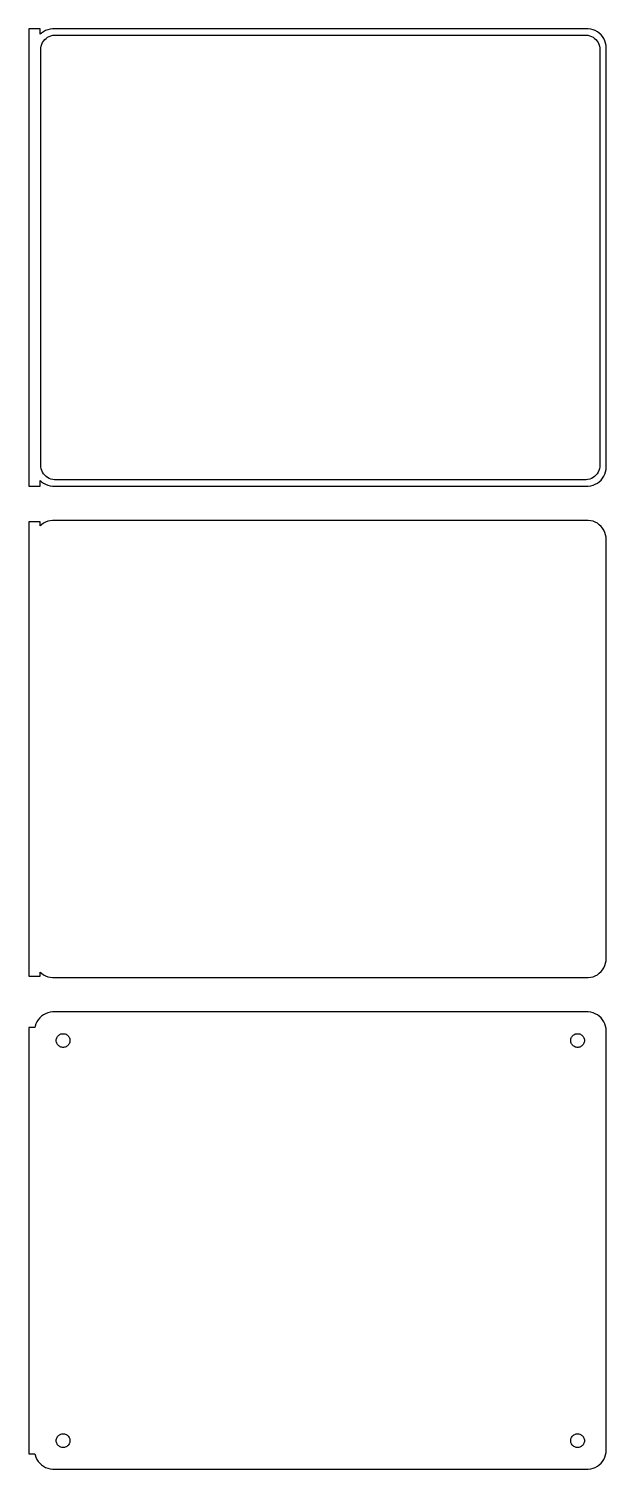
# Model space of a CAD drawing. Header units: metres. Extents: x -76 to 75, y 198 to 576.
import ezdxf

# ---------------------------------------------------------------- set-up
doc = ezdxf.new("R2010")
doc.units = ezdxf.units.M

msp = doc.modelspace()

# ---------------------------------------------------------------- linework, layer by layer
for p, q in [((-73.5, 575.99), (-76.5, 575.99)), ((-76.5, 575.99), (-76.5, 456.01)), ((-73.5, 574.559), (-73.5, 575.99)), ((-73.1871, 574.853), (-73.5, 574.559)), ((-72.6791, 575.222), (-73.1871, 574.853)), ((-72.1289, 575.524), (-72.6791, 575.222)), ((-71.5451, 575.755), (-72.1289, 575.524)), ((-70.9369, 575.911), (-71.5451, 575.755)), ((-70.3139, 575.99), (-70.9369, 575.911)), ((70.3139, 575.99), (-70.3139, 575.99)), ((70.9369, 575.911), (70.3139, 575.99)), ((71.5451, 575.755), (70.9369, 575.911)), ((72.1289, 575.524), (71.5451, 575.755)), ((72.6791, 575.222), (72.1289, 575.524)), ((73.1871, 574.853), (72.6791, 575.222)), ((73.6448, 574.423), (73.1871, 574.853)), ((-73.3726, 570.5), (-73.3421, 570.985)), ((-73.3421, 570.985), (-73.251, 571.463)), ((-73.251, 571.463), (-73.1007, 571.926)), ((-73.1007, 571.926), (-72.8936, 572.366)), ((-72.8936, 572.366), (-72.633, 572.776)), ((-72.633, 572.776), (-72.323, 573.151)), ((-72.323, 573.151), (-71.9685, 573.484)), ((-71.9685, 573.484), (-71.5751, 573.77)), ((-71.5751, 573.77), (-71.1489, 574.004)), ((-71.1489, 574.004), (-70.6967, 574.183)), ((-70.6967, 574.183), (-70.2256, 574.304)), ((-70.2256, 574.304), (-69.7432, 574.365)), ((-69.7432, 574.365), (69.7432, 574.365)), ((69.7432, 574.365), (70.2256, 574.304)), ((70.2256, 574.304), (70.6967, 574.183)), ((70.6967, 574.183), (71.1489, 574.004)), ((71.1489, 574.004), (71.5751, 573.77)), ((71.5751, 573.77), (71.9685, 573.484)), ((71.9685, 573.484), (72.323, 573.151)), ((72.323, 573.151), (72.633, 572.776)), ((72.633, 572.776), (72.8936, 572.366)), ((72.8936, 572.366), (73.1007, 571.926)), ((73.1007, 571.926), (73.251, 571.463)), ((73.251, 571.463), (73.3421, 570.985)), ((73.3421, 570.985), (73.3726, 570.5)), ((74.0451, 573.939), (73.6448, 574.423)), ((74.3815, 573.409), (74.0451, 573.939)), ((74.6489, 572.841), (74.3815, 573.409)), ((74.8429, 572.243), (74.6489, 572.841)), ((74.9606, 571.627), (74.8429, 572.243)), ((75, 571), (74.9606, 571.627)), ((75, 461), (75, 571)), ((-73.3726, 461.5), (-73.3726, 570.5)), ((73.3726, 570.5), (73.3726, 461.5)), ((-73.3421, 461.015), (-73.3726, 461.5)), ((73.3726, 461.5), (73.3421, 461.015)), ((-73.5, 457.441), (-73.1871, 457.147)), ((-73.5, 456.01), (-73.5, 457.441)), ((-73.251, 460.537), (-73.3421, 461.015)), ((-73.1007, 460.074), (-73.251, 460.537)), ((-72.8936, 459.634), (-73.1007, 460.074)), ((-72.633, 459.224), (-72.8936, 459.634)), ((-72.323, 458.849), (-72.633, 459.224)), ((-71.9685, 458.516), (-72.323, 458.849)), ((-71.5751, 458.23), (-71.9685, 458.516)), ((-71.1489, 457.996), (-71.5751, 458.23)), ((-70.6967, 457.817), (-71.1489, 457.996)), ((-70.2256, 457.696), (-70.6967, 457.817)), ((-69.7432, 457.635), (-70.2256, 457.696)), ((69.7432, 457.635), (-69.7432, 457.635)), ((70.2256, 457.696), (69.7432, 457.635)), ((70.6967, 457.817), (70.2256, 457.696)), ((71.1489, 457.996), (70.6967, 457.817)), ((71.5751, 458.23), (71.1489, 457.996)), ((71.9685, 458.516), (71.5751, 458.23)), ((72.323, 458.849), (71.9685, 458.516)), ((72.633, 459.224), (72.323, 458.849)), ((72.8936, 459.634), (72.633, 459.224)), ((73.1007, 460.074), (72.8936, 459.634)), ((73.251, 460.537), (73.1007, 460.074)), ((73.1871, 457.147), (73.6448, 457.577)), ((73.3421, 461.015), (73.251, 460.537)), ((73.6448, 457.577), (74.0451, 458.061)), ((74.0451, 458.061), (74.3815, 458.591)), ((74.3815, 458.591), (74.6489, 459.159)), ((74.6489, 459.159), (74.8429, 459.757)), ((74.8429, 459.757), (74.9606, 460.373)), ((74.9606, 460.373), (75, 461)), ((-76.5, 456.01), (-73.5, 456.01)), ((-73.1871, 457.147), (-72.6791, 456.778)), ((-72.6791, 456.778), (-72.1289, 456.476)), ((-72.1289, 456.476), (-71.5451, 456.245)), ((-71.5451, 456.245), (-70.9369, 456.089)), ((-70.9369, 456.089), (-70.3139, 456.01)), ((-70.3139, 456.01), (70.3139, 456.01)), ((70.3139, 456.01), (70.9369, 456.089)), ((70.9369, 456.089), (71.5451, 456.245)), ((71.5451, 456.245), (72.1289, 456.476)), ((72.1289, 456.476), (72.6791, 456.778)), ((72.6791, 456.778), (73.1871, 457.147)), ((-73.5, 446.615), (-76.5, 446.615)), ((-76.5, 446.615), (-76.5, 327.385)), ((-73.5, 445.559), (-73.5, 446.615)), ((-72.6791, 446.222), (-73.1871, 445.853)), ((-72.1289, 446.524), (-72.6791, 446.222)), ((-71.5451, 446.755), (-72.1289, 446.524)), ((-70.9369, 446.911), (-71.5451, 446.755)), ((-70.3139, 446.99), (-70.9369, 446.911)), ((70.3139, 446.99), (-70.3139, 446.99)), ((70.9369, 446.911), (70.3139, 446.99)), ((71.5451, 446.755), (70.9369, 446.911)), ((72.1289, 446.524), (71.5451, 446.755)), ((72.6791, 446.222), (72.1289, 446.524)), ((73.1871, 445.853), (72.6791, 446.222)), ((-73.1871, 445.853), (-73.5, 445.559)), ((73.6448, 445.423), (73.1871, 445.853)), ((74.0451, 444.939), (73.6448, 445.423)), ((74.3815, 444.409), (74.0451, 444.939)), ((74.6489, 443.841), (74.3815, 444.409)), ((74.8429, 443.243), (74.6489, 443.841)), ((74.9606, 442.627), (74.8429, 443.243)), ((75, 442), (74.9606, 442.627)), ((75, 332), (75, 442)), ((73.6448, 328.577), (74.0451, 329.061)), ((74.0451, 329.061), (74.3815, 329.591)), ((74.3815, 329.591), (74.6489, 330.159)), ((74.6489, 330.159), (74.8429, 330.757)), ((74.8429, 330.757), (74.9606, 331.373)), ((74.9606, 331.373), (75, 332)), ((-76.5, 327.385), (-73.5, 327.385)), ((-73.5, 327.385), (-73.5, 328.441)), ((-73.5, 328.441), (-73.1871, 328.147)), ((-73.1871, 328.147), (-72.6791, 327.778)), ((-72.6791, 327.778), (-72.1289, 327.476)), ((-72.1289, 327.476), (-71.5451, 327.245)), ((-71.5451, 327.245), (-70.9369, 327.089)), ((-70.9369, 327.089), (-70.3139, 327.01)), ((-70.3139, 327.01), (70.3139, 327.01)), ((70.3139, 327.01), (70.9369, 327.089)), ((70.9369, 327.089), (71.5451, 327.245)), ((71.5451, 327.245), (72.1289, 327.476)), ((72.1289, 327.476), (72.6791, 327.778)), ((72.6791, 327.778), (73.1871, 328.147)), ((73.1871, 328.147), (73.6448, 328.577)), ((-72.1289, 317.524), (-72.6791, 317.222)), ((-71.5451, 317.755), (-72.1289, 317.524)), ((-70.9369, 317.911), (-71.5451, 317.755)), ((-70.3139, 317.99), (-70.9369, 317.911)), ((70.3139, 317.99), (-70.3139, 317.99)), ((70.9369, 317.911), (70.3139, 317.99)), ((71.5451, 317.755), (70.9369, 317.911)), ((72.1289, 317.524), (71.5451, 317.755)), ((72.6791, 317.222), (72.1289, 317.524)), ((-74.9, 313.944), (-76.5, 313.944)), ((-76.5, 313.944), (-76.5, 202.056)), ((-74.8429, 314.243), (-74.9, 313.944)), ((-74.6489, 314.841), (-74.8429, 314.243)), ((-74.3815, 315.409), (-74.6489, 314.841)), ((-74.0451, 315.939), (-74.3815, 315.409)), ((-73.6448, 316.423), (-74.0451, 315.939)), ((-73.1871, 316.853), (-73.6448, 316.423)), ((-72.6791, 317.222), (-73.1871, 316.853)), ((73.1871, 316.853), (72.6791, 317.222)), ((73.6448, 316.423), (73.1871, 316.853)), ((74.0451, 315.939), (73.6448, 316.423)), ((74.3815, 315.409), (74.0451, 315.939)), ((74.6489, 314.841), (74.3815, 315.409)), ((74.8429, 314.243), (74.6489, 314.841)), ((74.9606, 313.627), (74.8429, 314.243)), ((-69.3, 310.5), (-69.2858, 310.726)), ((-69.2858, 310.274), (-69.3, 310.5)), ((-69.2858, 310.726), (-69.2434, 310.948)), ((-69.2434, 310.052), (-69.2858, 310.274)), ((-69.2434, 310.948), (-69.1736, 311.163)), ((-69.1736, 309.837), (-69.2434, 310.052)), ((-69.1736, 311.163), (-69.0773, 311.367)), ((-69.0773, 311.367), (-68.9562, 311.558)), ((-68.9562, 311.558), (-68.8121, 311.732)), ((-68.8121, 311.732), (-68.6474, 311.887)), ((-68.6474, 311.887), (-68.4645, 312.02)), ((-68.4645, 312.02), (-68.2664, 312.129)), ((-68.2664, 312.129), (-68.0562, 312.212)), ((-68.0562, 312.212), (-67.8373, 312.268)), ((-67.8373, 312.268), (-67.613, 312.296)), ((-67.613, 312.296), (-67.387, 312.296)), ((-67.387, 312.296), (-67.1627, 312.268)), ((-67.1627, 312.268), (-66.9438, 312.212)), ((-66.9438, 312.212), (-66.7336, 312.129)), ((-66.7336, 312.129), (-66.5355, 312.02)), ((-66.5355, 312.02), (-66.3526, 311.887)), ((-66.3526, 311.887), (-66.1879, 311.732)), ((-66.1879, 311.732), (-66.0438, 311.558)), ((-66.0438, 311.558), (-65.9226, 311.367)), ((-65.9226, 311.367), (-65.8264, 311.163)), ((-65.8264, 311.163), (-65.7565, 310.948)), ((-65.7565, 310.052), (-65.8264, 309.837)), ((-65.7565, 310.948), (-65.7142, 310.726)), ((-65.7142, 310.274), (-65.7565, 310.052)), ((-65.7142, 310.726), (-65.7, 310.5)), ((-65.7, 310.5), (-65.7142, 310.274)), ((65.7, 310.5), (65.7142, 310.726)), ((65.7142, 310.274), (65.7, 310.5)), ((65.7142, 310.726), (65.7565, 310.948)), ((65.7565, 310.052), (65.7142, 310.274)), ((65.7565, 310.948), (65.8264, 311.163)), ((65.8264, 309.837), (65.7565, 310.052)), ((65.8264, 311.163), (65.9226, 311.367)), ((65.9226, 311.367), (66.0438, 311.558)), ((66.0438, 311.558), (66.1879, 311.732)), ((66.1879, 311.732), (66.3526, 311.887)), ((66.3526, 311.887), (66.5355, 312.02)), ((66.5355, 312.02), (66.7336, 312.129)), ((66.7336, 312.129), (66.9438, 312.212)), ((66.9438, 312.212), (67.1627, 312.268)), ((67.1627, 312.268), (67.387, 312.296)), ((67.387, 312.296), (67.613, 312.296)), ((67.613, 312.296), (67.8373, 312.268)), ((67.8373, 312.268), (68.0562, 312.212)), ((68.0562, 312.212), (68.2664, 312.129)), ((68.2664, 312.129), (68.4645, 312.02)), ((68.4645, 312.02), (68.6474, 311.887)), ((68.6474, 311.887), (68.8121, 311.732)), ((68.8121, 311.732), (68.9562, 311.558)), ((68.9562, 311.558), (69.0773, 311.367)), ((69.0773, 311.367), (69.1736, 311.163)), ((69.1736, 311.163), (69.2434, 310.948)), ((69.2434, 310.052), (69.1736, 309.837)), ((69.2434, 310.948), (69.2858, 310.726)), ((69.2858, 310.274), (69.2434, 310.052)), ((69.2858, 310.726), (69.3, 310.5)), ((69.3, 310.5), (69.2858, 310.274)), ((75, 313), (74.9606, 313.627)), ((75, 203), (75, 313)), ((-69.0773, 309.633), (-69.1736, 309.837)), ((-68.9562, 309.442), (-69.0773, 309.633)), ((-68.8121, 309.268), (-68.9562, 309.442)), ((-68.6474, 309.113), (-68.8121, 309.268)), ((-68.4645, 308.98), (-68.6474, 309.113)), ((-68.2664, 308.871), (-68.4645, 308.98)), ((-68.0562, 308.788), (-68.2664, 308.871)), ((-67.8373, 308.732), (-68.0562, 308.788)), ((-67.613, 308.704), (-67.8373, 308.732)), ((-67.387, 308.704), (-67.613, 308.704)), ((-67.1627, 308.732), (-67.387, 308.704)), ((-66.9438, 308.788), (-67.1627, 308.732)), ((-66.7336, 308.871), (-66.9438, 308.788)), ((-66.5355, 308.98), (-66.7336, 308.871)), ((-66.3526, 309.113), (-66.5355, 308.98)), ((-66.1879, 309.268), (-66.3526, 309.113)), ((-66.0438, 309.442), (-66.1879, 309.268)), ((-65.9226, 309.633), (-66.0438, 309.442)), ((-65.8264, 309.837), (-65.9226, 309.633)), ((65.9226, 309.633), (65.8264, 309.837)), ((66.0438, 309.442), (65.9226, 309.633)), ((66.1879, 309.268), (66.0438, 309.442)), ((66.3526, 309.113), (66.1879, 309.268)), ((66.5355, 308.98), (66.3526, 309.113)), ((66.7336, 308.871), (66.5355, 308.98)), ((66.9438, 308.788), (66.7336, 308.871)), ((67.1627, 308.732), (66.9438, 308.788)), ((67.387, 308.704), (67.1627, 308.732)), ((67.613, 308.704), (67.387, 308.704)), ((67.8373, 308.732), (67.613, 308.704)), ((68.0562, 308.788), (67.8373, 308.732)), ((68.2664, 308.871), (68.0562, 308.788)), ((68.4645, 308.98), (68.2664, 308.871)), ((68.6474, 309.113), (68.4645, 308.98)), ((68.8121, 309.268), (68.6474, 309.113)), ((68.9562, 309.442), (68.8121, 309.268)), ((69.0773, 309.633), (68.9562, 309.442)), ((69.1736, 309.837), (69.0773, 309.633)), ((-69.3, 205.5), (-69.2858, 205.726)), ((-69.2858, 205.274), (-69.3, 205.5)), ((-69.2858, 205.726), (-69.2434, 205.948)), ((-69.2434, 205.052), (-69.2858, 205.274)), ((-69.2434, 205.948), (-69.1736, 206.163)), ((-69.1736, 204.837), (-69.2434, 205.052)), ((-69.1736, 206.163), (-69.0773, 206.367)), ((-69.0773, 204.633), (-69.1736, 204.837)), ((-69.0773, 206.367), (-68.9562, 206.558)), ((-68.9562, 204.442), (-69.0773, 204.633)), ((-68.9562, 206.558), (-68.8121, 206.732)), ((-68.8121, 204.268), (-68.9562, 204.442)), ((-68.8121, 206.732), (-68.6474, 206.887)), ((-68.6474, 204.113), (-68.8121, 204.268)), ((-68.6474, 206.887), (-68.4645, 207.02)), ((-68.4645, 203.98), (-68.6474, 204.113)), ((-68.4645, 207.02), (-68.2664, 207.129)), ((-68.2664, 207.129), (-68.0562, 207.212)), ((-68.0562, 207.212), (-67.8373, 207.268)), ((-67.8373, 207.268), (-67.613, 207.296)), ((-67.613, 207.296), (-67.387, 207.296)), ((-67.387, 207.296), (-67.1627, 207.268)), ((-67.1627, 207.268), (-66.9438, 207.212)), ((-66.9438, 207.212), (-66.7336, 207.129)), ((-66.7336, 207.129), (-66.5355, 207.02)), ((-66.5355, 207.02), (-66.3526, 206.887)), ((-66.3526, 204.113), (-66.5355, 203.98)), ((-66.3526, 206.887), (-66.1879, 206.732)), ((-66.1879, 204.268), (-66.3526, 204.113)), ((-66.1879, 206.732), (-66.0438, 206.558)), ((-66.0438, 204.442), (-66.1879, 204.268)), ((-66.0438, 206.558), (-65.9226, 206.367)), ((-65.9226, 204.633), (-66.0438, 204.442)), ((-65.9226, 206.367), (-65.8264, 206.163)), ((-65.8264, 204.837), (-65.9226, 204.633)), ((-65.8264, 206.163), (-65.7565, 205.948)), ((-65.7565, 205.052), (-65.8264, 204.837)), ((-65.7565, 205.948), (-65.7142, 205.726)), ((-65.7142, 205.274), (-65.7565, 205.052)), ((-65.7142, 205.726), (-65.7, 205.5)), ((-65.7, 205.5), (-65.7142, 205.274)), ((65.7, 205.5), (65.7142, 205.726)), ((65.7142, 205.274), (65.7, 205.5)), ((65.7142, 205.726), (65.7565, 205.948)), ((65.7565, 205.052), (65.7142, 205.274)), ((65.7565, 205.948), (65.8264, 206.163)), ((65.8264, 204.837), (65.7565, 205.052)), ((65.8264, 206.163), (65.9226, 206.367)), ((65.9226, 204.633), (65.8264, 204.837)), ((65.9226, 206.367), (66.0438, 206.558)), ((66.0438, 204.442), (65.9226, 204.633)), ((66.0438, 206.558), (66.1879, 206.732)), ((66.1879, 204.268), (66.0438, 204.442)), ((66.1879, 206.732), (66.3526, 206.887)), ((66.3526, 204.113), (66.1879, 204.268)), ((66.3526, 206.887), (66.5355, 207.02)), ((66.5355, 203.98), (66.3526, 204.113)), ((66.5355, 207.02), (66.7336, 207.129)), ((66.7336, 207.129), (66.9438, 207.212)), ((66.9438, 207.212), (67.1627, 207.268)), ((67.1627, 207.268), (67.387, 207.296)), ((67.387, 207.296), (67.613, 207.296)), ((67.613, 207.296), (67.8373, 207.268)), ((67.8373, 207.268), (68.0562, 207.212)), ((68.0562, 207.212), (68.2664, 207.129)), ((68.2664, 207.129), (68.4645, 207.02)), ((68.4645, 207.02), (68.6474, 206.887)), ((68.6474, 204.113), (68.4645, 203.98)), ((68.6474, 206.887), (68.8121, 206.732)), ((68.8121, 204.268), (68.6474, 204.113)), ((68.8121, 206.732), (68.9562, 206.558)), ((68.9562, 204.442), (68.8121, 204.268)), ((68.9562, 206.558), (69.0773, 206.367)), ((69.0773, 204.633), (68.9562, 204.442)), ((69.0773, 206.367), (69.1736, 206.163)), ((69.1736, 204.837), (69.0773, 204.633)), ((69.1736, 206.163), (69.2434, 205.948)), ((69.2434, 205.052), (69.1736, 204.837)), ((69.2434, 205.948), (69.2858, 205.726)), ((69.2858, 205.274), (69.2434, 205.052)), ((69.2858, 205.726), (69.3, 205.5)), ((69.3, 205.5), (69.2858, 205.274)), ((-76.5, 202.056), (-74.9, 202.056)), ((-74.9, 202.056), (-74.8429, 201.757)), ((-74.8429, 201.757), (-74.6489, 201.159)), ((-74.6489, 201.159), (-74.3815, 200.591)), ((-74.3815, 200.591), (-74.0451, 200.061)), ((-68.2664, 203.871), (-68.4645, 203.98)), ((-68.0562, 203.788), (-68.2664, 203.871)), ((-67.8373, 203.732), (-68.0562, 203.788)), ((-67.613, 203.704), (-67.8373, 203.732)), ((-67.387, 203.704), (-67.613, 203.704)), ((-67.1627, 203.732), (-67.387, 203.704)), ((-66.9438, 203.788), (-67.1627, 203.732)), ((-66.7336, 203.871), (-66.9438, 203.788)), ((-66.5355, 203.98), (-66.7336, 203.871)), ((66.7336, 203.871), (66.5355, 203.98)), ((66.9438, 203.788), (66.7336, 203.871)), ((67.1627, 203.732), (66.9438, 203.788)), ((67.387, 203.704), (67.1627, 203.732)), ((67.613, 203.704), (67.387, 203.704)), ((67.8373, 203.732), (67.613, 203.704)), ((68.0562, 203.788), (67.8373, 203.732)), ((68.2664, 203.871), (68.0562, 203.788)), ((68.4645, 203.98), (68.2664, 203.871)), ((74.0451, 200.061), (74.3815, 200.591)), ((74.3815, 200.591), (74.6489, 201.159)), ((74.6489, 201.159), (74.8429, 201.757)), ((74.8429, 201.757), (74.9606, 202.373)), ((74.9606, 202.373), (75, 203)), ((-74.0451, 200.061), (-73.6448, 199.577)), ((-73.6448, 199.577), (-73.1871, 199.147)), ((-73.1871, 199.147), (-72.6791, 198.778)), ((-72.6791, 198.778), (-72.1289, 198.476)), ((-72.1289, 198.476), (-71.5451, 198.245)), ((-71.5451, 198.245), (-70.9369, 198.089)), ((-70.9369, 198.089), (-70.3139, 198.01)), ((-70.3139, 198.01), (70.3139, 198.01)), ((70.3139, 198.01), (70.9369, 198.089)), ((70.9369, 198.089), (71.5451, 198.245)), ((71.5451, 198.245), (72.1289, 198.476)), ((72.1289, 198.476), (72.6791, 198.778)), ((72.6791, 198.778), (73.1871, 199.147)), ((73.1871, 199.147), (73.6448, 199.577)), ((73.6448, 199.577), (74.0451, 200.061))]:
    msp.add_line(p, q)

doc.saveas('drawing.dxf')
